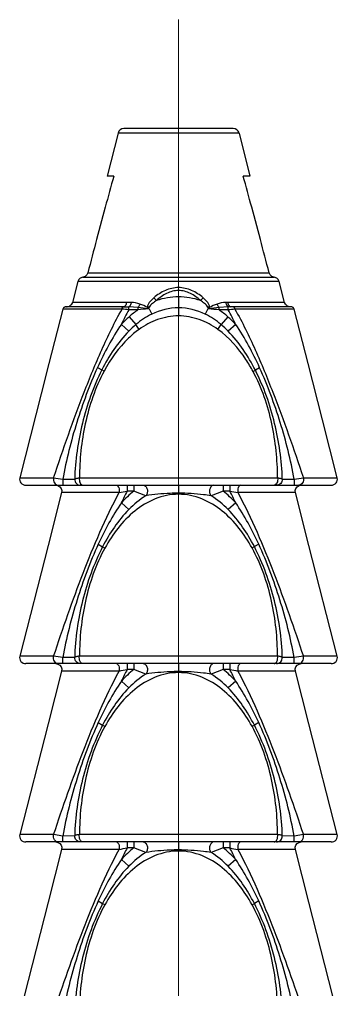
# Model space of a CAD drawing. Header units: millimetres. Extents: x 1891 to 3932, y -543 to 1323.
# Drawn here: x 3509.81 to 3515.17, y -143.02 to -126.7 of the extents above; entities that cross this region are included whole.
import ezdxf

# ---------------------------------------------------------------- set-up
doc = ezdxf.new("R2010")
doc.units = ezdxf.units.MM
doc.linetypes.add('CENTERX2', pattern=[101.6, 63.5, -12.7, 12.7, -12.7])
doc.layers.add('CENTER', color=1, linetype='CENTERX2', lineweight=15)

msp = doc.modelspace()

# ---------------------------------------------------------------- linework, layer by layer
at = {"linetype": 'Continuous'}
for p, q in [((3513.409, -128.534), (3511.565, -128.534)), ((3511.468, -128.61), (3511.287, -129.334)), ((3513.506, -128.61), (3511.468, -128.61)), ((3513.506, -128.61), (3513.687, -129.334)), ((3511.396, -129.334), (3511.287, -129.334)), ((3513.687, -129.334), (3513.577, -129.334)), ((3511.253, -129.857), (3511.108, -130.399)), ((3513.865, -130.399), (3513.72, -129.857)), ((3510.913, -131.022), (3510.875, -131.036)), ((3510.943, -130.996), (3510.913, -131.022)), ((3510.96, -130.961), (3510.943, -130.996)), ((3510.96, -130.961), (3514.014, -130.961)), ((3514.03, -130.996), (3514.014, -130.961)), ((3514.06, -131.022), (3514.03, -130.996)), ((3514.099, -131.036), (3514.06, -131.022)), ((3510.79, -131.11), (3510.699, -131.459)), ((3514.183, -131.11), (3510.79, -131.11)), ((3510.875, -131.036), (3514.099, -131.036)), ((3514.274, -131.459), (3514.183, -131.11)), ((3510.699, -131.459), (3510.685, -131.489)), ((3511.61, -131.459), (3510.699, -131.459)), ((3511.69, -131.459), (3511.61, -131.459)), ((3512.116, -131.428), (3512.073, -131.38)), ((3512.487, -131.366), (3512.487, -131.686)), ((3512.857, -131.428), (3512.901, -131.38)), ((3513.317, -131.459), (3513.283, -131.459)), ((3514.274, -131.459), (3513.317, -131.459)), ((3514.288, -131.489), (3514.274, -131.459)), ((3510.54, -131.572), (3510.305, -132.487)), ((3510.551, -131.553), (3510.54, -131.572)), ((3511.537, -131.572), (3510.54, -131.572)), ((3510.593, -131.534), (3510.578, -131.536)), ((3511.561, -131.534), (3510.593, -131.534)), ((3511.561, -131.534), (3511.613, -131.534)), ((3511.613, -131.534), (3511.648, -131.535)), ((3511.648, -131.584), (3511.648, -131.535)), ((3511.805, -131.544), (3511.648, -131.535)), ((3511.805, -131.584), (3511.648, -131.584)), ((3511.805, -131.584), (3511.805, -131.544)), ((3511.977, -131.568), (3511.805, -131.544)), ((3511.963, -131.542), (3511.976, -131.561)), ((3511.976, -131.561), (3511.978, -131.567)), ((3511.99, -131.567), (3511.977, -131.568)), ((3511.993, -131.54), (3511.98, -131.568)), ((3511.99, -131.567), (3512.036, -131.657)), ((3512.983, -131.569), (3512.937, -131.657)), ((3512.99, -131.562), (3512.98, -131.54)), ((3512.99, -131.562), (3512.983, -131.569)), ((3512.994, -131.568), (3512.99, -131.562)), ((3513.169, -131.544), (3512.994, -131.568)), ((3512.994, -131.568), (3512.997, -131.562)), ((3512.997, -131.562), (3513.01, -131.542)), ((3513.325, -131.535), (3513.169, -131.544)), ((3513.169, -131.584), (3513.169, -131.544)), ((3513.325, -131.584), (3513.169, -131.584)), ((3513.36, -131.534), (3513.325, -131.535)), ((3513.325, -131.584), (3513.325, -131.535)), ((3514.383, -131.534), (3513.36, -131.534)), ((3514.433, -131.572), (3513.436, -131.572)), ((3514.373, -131.534), (3514.343, -131.53)), ((3514.433, -131.572), (3514.423, -131.553)), ((3514.668, -132.487), (3514.433, -131.572)), ((3511.524, -131.829), (3511.648, -131.943)), ((3511.654, -131.701), (3511.769, -131.832)), ((3511.822, -131.914), (3511.769, -131.832)), ((3513.151, -131.914), (3513.205, -131.832)), ((3513.319, -131.701), (3513.205, -131.832)), ((3513.45, -131.829), (3513.325, -131.943)), ((3510.305, -132.487), (3510.175, -132.994)), ((3514.91, -133.434), (3514.668, -132.487)), ((3511.122, -132.555), (3511.195, -132.595)), ((3511.233, -132.616), (3511.195, -132.595)), ((3513.742, -132.62), (3513.781, -132.599)), ((3513.853, -132.559), (3513.781, -132.599)), ((3510.175, -132.994), (3509.814, -134.41)), ((3515.159, -134.41), (3514.91, -133.434)), ((3509.814, -134.41), (3510.383, -134.41)), ((3510.383, -134.41), (3510.539, -134.434)), ((3510.539, -134.434), (3510.738, -134.431)), ((3510.539, -134.434), (3510.54, -134.534)), ((3510.818, -134.41), (3514.155, -134.41)), ((3514.235, -134.431), (3514.434, -134.434)), ((3514.434, -134.434), (3514.433, -134.534)), ((3514.434, -134.434), (3514.59, -134.41)), ((3514.59, -134.41), (3515.159, -134.41)), ((3509.913, -134.534), (3515.06, -134.534)), ((3510.418, -134.534), (3510.455, -134.541)), ((3510.455, -134.541), (3510.487, -134.56)), ((3510.487, -134.56), (3510.51, -134.589)), ((3510.51, -134.589), (3510.52, -134.623)), ((3511.622, -134.534), (3511.622, -134.634)), ((3511.735, -134.534), (3511.735, -134.634)), ((3512.487, -134.534), (3512.487, -134.686)), ((3513.238, -134.534), (3513.238, -134.634)), ((3513.352, -134.534), (3513.352, -134.634)), ((3514.453, -134.623), (3514.464, -134.589)), ((3514.464, -134.589), (3514.486, -134.56)), ((3514.486, -134.56), (3514.518, -134.541)), ((3514.518, -134.541), (3514.555, -134.534)), ((3510.518, -134.659), (3510.29, -135.547)), ((3510.52, -134.623), (3510.518, -134.659)), ((3511.489, -134.659), (3510.518, -134.659)), ((3511.735, -134.634), (3511.622, -134.634)), ((3511.939, -134.71), (3511.735, -134.634)), ((3513.238, -134.634), (3513.034, -134.71)), ((3513.352, -134.634), (3513.238, -134.634)), ((3514.455, -134.659), (3513.485, -134.659)), ((3514.455, -134.659), (3514.453, -134.623)), ((3514.684, -135.547), (3514.455, -134.659)), ((3511.524, -134.829), (3511.648, -134.943)), ((3513.45, -134.829), (3513.325, -134.943)), ((3510.29, -135.547), (3509.814, -137.41)), ((3511.135, -135.526), (3511.209, -135.568)), ((3511.248, -135.59), (3511.209, -135.568)), ((3513.725, -135.589), (3513.764, -135.567)), ((3513.838, -135.525), (3513.764, -135.567)), ((3515.159, -137.41), (3514.684, -135.547)), ((3510.383, -137.41), (3509.814, -137.41)), ((3515.06, -137.534), (3509.913, -137.534)), ((3510.539, -137.434), (3510.383, -137.41)), ((3510.418, -137.534), (3510.455, -137.541)), ((3510.455, -137.541), (3510.487, -137.56)), ((3510.738, -137.431), (3510.539, -137.434)), ((3510.54, -137.534), (3510.539, -137.434)), ((3514.155, -137.41), (3510.818, -137.41)), ((3511.622, -137.534), (3511.622, -137.634)), ((3511.735, -137.534), (3511.735, -137.634)), ((3512.487, -137.534), (3512.487, -137.686)), ((3513.238, -137.534), (3513.238, -137.634)), ((3513.352, -137.534), (3513.352, -137.634)), ((3514.434, -137.434), (3514.235, -137.431)), ((3514.433, -137.534), (3514.434, -137.434)), ((3514.59, -137.41), (3514.434, -137.434)), ((3514.486, -137.56), (3514.518, -137.541)), ((3514.518, -137.541), (3514.555, -137.534)), ((3515.159, -137.41), (3514.59, -137.41)), ((3510.518, -137.659), (3510.29, -138.547)), ((3510.487, -137.56), (3510.51, -137.589)), ((3510.51, -137.589), (3510.52, -137.623)), ((3510.52, -137.623), (3510.518, -137.659)), ((3511.489, -137.659), (3510.518, -137.659)), ((3511.735, -137.634), (3511.622, -137.634)), ((3511.939, -137.71), (3511.735, -137.634)), ((3513.238, -137.634), (3513.034, -137.71)), ((3513.352, -137.634), (3513.238, -137.634)), ((3514.455, -137.659), (3513.485, -137.659)), ((3514.453, -137.623), (3514.464, -137.589)), ((3514.455, -137.659), (3514.453, -137.623)), ((3514.684, -138.547), (3514.455, -137.659)), ((3514.464, -137.589), (3514.486, -137.56)), ((3511.524, -137.829), (3511.648, -137.943)), ((3513.45, -137.829), (3513.325, -137.943)), ((3511.135, -138.526), (3511.209, -138.568)), ((3513.838, -138.525), (3513.764, -138.567)), ((3510.29, -138.547), (3509.814, -140.41)), ((3511.248, -138.59), (3511.209, -138.568)), ((3513.725, -138.589), (3513.764, -138.567)), ((3515.159, -140.41), (3514.684, -138.547)), ((3510.383, -140.41), (3509.814, -140.41)), ((3510.539, -140.434), (3510.383, -140.41)), ((3510.738, -140.431), (3510.539, -140.434)), ((3510.54, -140.534), (3510.539, -140.434)), ((3514.155, -140.41), (3510.818, -140.41)), ((3514.434, -140.434), (3514.235, -140.431)), ((3514.433, -140.534), (3514.434, -140.434)), ((3514.59, -140.41), (3514.434, -140.434)), ((3515.159, -140.41), (3514.59, -140.41)), ((3515.06, -140.534), (3509.913, -140.534)), ((3510.418, -140.534), (3510.455, -140.541)), ((3510.455, -140.541), (3510.487, -140.56)), ((3510.487, -140.56), (3510.51, -140.589)), ((3510.51, -140.589), (3510.52, -140.623)), ((3510.52, -140.623), (3510.518, -140.659)), ((3511.622, -140.534), (3511.622, -140.634)), ((3511.735, -140.634), (3511.622, -140.634)), ((3511.735, -140.534), (3511.735, -140.634)), ((3511.939, -140.71), (3511.735, -140.634)), ((3512.487, -140.534), (3512.487, -140.686)), ((3513.238, -140.634), (3513.034, -140.71)), ((3513.238, -140.534), (3513.238, -140.634)), ((3513.352, -140.634), (3513.238, -140.634)), ((3513.352, -140.534), (3513.352, -140.634)), ((3514.453, -140.623), (3514.464, -140.589)), ((3514.455, -140.659), (3514.453, -140.623)), ((3514.464, -140.589), (3514.486, -140.56)), ((3514.486, -140.56), (3514.518, -140.541)), ((3514.518, -140.541), (3514.555, -140.534)), ((3510.518, -140.659), (3510.29, -141.547)), ((3511.489, -140.659), (3510.518, -140.659)), ((3514.455, -140.659), (3513.485, -140.659)), ((3514.684, -141.547), (3514.455, -140.659)), ((3511.524, -140.829), (3511.648, -140.943)), ((3513.45, -140.829), (3513.325, -140.943)), ((3510.29, -141.547), (3509.814, -143.41)), ((3511.135, -141.526), (3511.209, -141.568)), ((3511.248, -141.59), (3511.209, -141.568)), ((3513.725, -141.589), (3513.764, -141.567)), ((3513.838, -141.525), (3513.764, -141.567)), ((3515.159, -143.41), (3514.684, -141.547))]:
    msp.add_line(p, q, dxfattribs=at)
for centre, radius, start, end in [((3511.565, -128.634), 0.1, 90, 165.9638), ((3513.409, -128.634), 0.1, 14.0362, 90), ((3618.391, -158.742), 110.963, 164.63163, 164.91136), ((3406.582, -158.742), 110.963, 15.08864, 15.36837), ((3719.984, -185.933), 216.132, 165.11143, 165.26545), ((3304.989, -185.933), 216.132, 14.73455, 14.88857), ((3510.6, -131.43), 0.104, 299.0068, 306.5875), ((3510.6, -131.431), 0.103, 306.6019, 319.3913), ((3510.603, -131.433), 0.0998, 319.4229, 326.016), ((3514.371, -131.433), 0.1, 214.0021, 220.5838), ((3514.373, -131.431), 0.103, 220.6152, 233.3782), ((3514.374, -131.43), 0.104, 233.3855, 252.6768), ((3510.589, -131.585), 0.0502, 130.94, 139.6072), ((3510.59, -131.586), 0.0519, 113.812, 130.8792), ((3510.59, -131.587), 0.053, 103.8607, 113.7464), ((3510.598, -131.427), 0.108, 270.0554, 287.3536), ((3510.599, -131.429), 0.106, 287.4371, 298.9966), ((3517.314, -134.627), 6.431, 151.7629, 154.2058), ((3507.272, -171.165), 39.822, 83.6909, 83.8517), ((3512.652, -132.834), 1.51, 124.157, 131.399), ((3513.829, -151.875), 20.392, 95.2126, 95.6987), ((3512.026, -132.278), 0.739, 92.612, 94.8961), ((3512.947, -132.278), 0.739, 85.092, 87.3763), ((3513.047, -132.245), 0.686, 94.1991, 94.8086), ((3511.166, -151.643), 20.158, 84.2992, 84.7992), ((3512.321, -132.834), 1.51, 48.6001, 55.8423), ((3517.712, -171.259), 39.916, 96.1493, 96.3097), ((3507.659, -134.627), 6.431, 25.7935, 28.2366), ((3514.383, -131.588), 0.0532, 66.2622, 89.9299), ((3514.383, -131.586), 0.0519, 49.1208, 66.197), ((3514.384, -131.585), 0.0503, 40.4205, 49.0657), ((3512.795, -132.996), 1.726, 131.3853, 137.4336), ((3512.803, -133.067), 1.611, 129.9391, 135.7752), ((3512.17, -133.067), 1.611, 44.2243, 50.0599), ((3512.178, -132.996), 1.726, 42.5661, 48.6134), ((3507.805, -114.088), 20.898, 280.1532, 280.5237), ((3517.542, -137.741), 6.686, 152.3123, 154.1767), ((3507.434, -137.74), 6.683, 25.8231, 27.6883), ((3517.324, -113.234), 21.766, 259.4843, 259.84), ((3507.805, -117.088), 20.898, 280.1532, 280.5237), ((3517.542, -140.741), 6.686, 152.3123, 154.1767), ((3507.434, -140.74), 6.683, 25.8231, 27.6883), ((3517.324, -116.234), 21.766, 259.4843, 259.84), ((3507.788, -119.996), 20.991, 280.154, 280.5229), ((3517.55, -143.745), 6.695, 152.3134, 154.1752), ((3507.414, -143.75), 6.705, 25.8267, 27.6858), ((3517.395, -118.848), 22.159, 259.4861, 259.8356)]:
    msp.add_arc(centre, radius, start, end, dxfattribs=at)
for points, knots in [([(3510.875, -131.036), (3510.855, -131.039), (3510.817, -131.056), (3510.795, -131.091), (3510.79, -131.11)], [0, 0, 0, 0, 0.500453, 1, 1, 1, 1]), ([(3514.183, -131.11), (3514.178, -131.091), (3514.156, -131.056), (3514.118, -131.039), (3514.099, -131.036)], [0, 0, 0, 0, 0.499547, 1, 1, 1, 1]), ([(3512.901, -131.38), (3512.842, -131.332), (3512.714, -131.247), (3512.487, -131.192), (3512.259, -131.247), (3512.131, -131.332), (3512.073, -131.38)], [0, 0, 0, 0, 0.25038, 0.499993, 0.749644, 1, 1, 1, 1]), ([(3512.857, -131.428), (3512.805, -131.382), (3512.694, -131.298), (3512.487, -131.24), (3512.279, -131.298), (3512.168, -131.382), (3512.116, -131.428)], [0, 0, 0, 0, 0.250554, 0.499989, 0.749469, 1, 1, 1, 1]), ([(3511.61, -131.459), (3511.608, -131.469), (3511.603, -131.497), (3511.584, -131.534), (3511.564, -131.535)], [0, 0, 0, 0, 0.338143, 1, 1, 1, 1]), ([(3511.69, -131.459), (3511.687, -131.477), (3511.681, -131.505), (3511.66, -131.532), (3511.648, -131.535)], [0, 0, 0, 0, 0.60978, 1, 1, 1, 1]), ([(3511.838, -131.487), (3511.836, -131.493), (3511.827, -131.513), (3511.816, -131.532), (3511.805, -131.544)], [0, 0, 0, 0, 0.278241, 1, 1, 1, 1]), ([(3512.073, -131.38), (3512.047, -131.401), (3512.01, -131.436), (3511.974, -131.492), (3511.963, -131.525), (3511.963, -131.542)], [0, 0, 0, 0, 0.503093, 0.754109, 1, 1, 1, 1]), ([(3512.116, -131.428), (3512.092, -131.443), (3512.057, -131.467), (3512.016, -131.505), (3511.997, -131.527), (3511.993, -131.54)], [0, 0, 0, 0, 0.501674, 0.752327, 1, 1, 1, 1]), ([(3512.98, -131.54), (3512.976, -131.527), (3512.957, -131.505), (3512.916, -131.467), (3512.881, -131.443), (3512.857, -131.428)], [0, 0, 0, 0, 0.247693, 0.498342, 1, 1, 1, 1]), ([(3513.01, -131.542), (3513.01, -131.525), (3512.999, -131.492), (3512.963, -131.436), (3512.927, -131.401), (3512.901, -131.38)], [0, 0, 0, 0, 0.245916, 0.496931, 1, 1, 1, 1]), ([(3513.135, -131.487), (3513.137, -131.493), (3513.146, -131.513), (3513.158, -131.532), (3513.169, -131.544)], [0, 0, 0, 0, 0.278231, 1, 1, 1, 1]), ([(3513.283, -131.459), (3513.286, -131.477), (3513.293, -131.505), (3513.314, -131.532), (3513.325, -131.535)], [0, 0, 0, 0, 0.609765, 1, 1, 1, 1]), ([(3513.317, -131.459), (3513.319, -131.478), (3513.324, -131.507), (3513.349, -131.535), (3513.36, -131.535)], [0, 0, 0, 0, 0.620702, 1, 1, 1, 1]), ([(3510.383, -134.41), (3510.545, -133.925), (3510.798, -133.201), (3511.186, -132.255), (3511.41, -131.794), (3511.537, -131.572)], [0, 0, 0, 0, 0.500017, 0.750019, 1, 1, 1, 1]), ([(3511.537, -131.572), (3511.538, -131.567), (3511.54, -131.553), (3511.551, -131.533), (3511.561, -131.534)], [0, 0, 0, 0, 0.34432, 1, 1, 1, 1]), ([(3513.436, -131.572), (3513.435, -131.567), (3513.433, -131.553), (3513.423, -131.534), (3513.413, -131.534)], [0, 0, 0, 0, 0.338292, 1, 1, 1, 1]), ([(3513.436, -131.572), (3513.563, -131.794), (3513.787, -132.255), (3514.175, -133.201), (3514.428, -133.925), (3514.59, -134.41)], [0, 0, 0, 0, 0.249981, 0.499983, 1, 1, 1, 1]), ([(3512.487, -131.686), (3512.368, -131.686), (3512.129, -131.73), (3511.918, -131.845), (3511.822, -131.914)], [0, 0, 0, 0, 0.50067, 1, 1, 1, 1]), ([(3513.151, -131.914), (3513.055, -131.845), (3512.844, -131.73), (3512.605, -131.686), (3512.487, -131.686)], [0, 0, 0, 0, 0.499289, 1, 1, 1, 1]), ([(3511.822, -131.914), (3511.759, -131.959), (3511.523, -132.157), (3511.342, -132.413), (3511.233, -132.616)], [0, 0, 0, 0, 0.250134, 1, 1, 1, 1]), ([(3513.742, -132.62), (3513.705, -132.551), (3513.549, -132.286), (3513.339, -132.048), (3513.151, -131.914)], [0, 0, 0, 0, 0.25174, 1, 1, 1, 1]), ([(3511.122, -132.555), (3510.986, -132.854), (3510.814, -133.318), (3510.636, -133.95), (3510.567, -134.272), (3510.539, -134.434)], [0, 0, 0, 0, 0.499923, 0.749959, 1, 1, 1, 1]), ([(3511.195, -132.595), (3511.05, -132.879), (3510.891, -133.334), (3510.77, -133.958), (3510.742, -134.274), (3510.738, -134.431)], [0, 0, 0, 0, 0.501438, 0.751196, 1, 1, 1, 1]), ([(3511.233, -132.616), (3511.085, -132.892), (3510.883, -133.486), (3510.82, -134.105), (3510.818, -134.41)], [0, 0, 0, 0, 0.505865, 1, 1, 1, 1]), ([(3514.155, -134.41), (3514.154, -134.105), (3514.091, -133.488), (3513.889, -132.895), (3513.742, -132.62)], [0, 0, 0, 0, 0.494105, 1, 1, 1, 1]), ([(3514.235, -134.431), (3514.232, -134.274), (3514.203, -133.958), (3514.083, -133.336), (3513.924, -132.882), (3513.781, -132.599)], [0, 0, 0, 0, 0.248846, 0.498623, 1, 1, 1, 1]), ([(3514.434, -134.434), (3514.407, -134.272), (3514.337, -133.951), (3514.16, -133.32), (3513.989, -132.857), (3513.853, -132.559)], [0, 0, 0, 0, 0.250053, 0.500093, 1, 1, 1, 1]), ([(3509.814, -134.41), (3509.807, -134.439), (3509.821, -134.506), (3509.883, -134.534), (3509.913, -134.534)], [0, 0, 0, 0, 0.499383, 1, 1, 1, 1]), ([(3510.383, -134.41), (3510.378, -134.439), (3510.384, -134.485), (3510.421, -134.526), (3510.447, -134.534), (3510.458, -134.534)], [0, 0, 0, 0, 0.538284, 0.780812, 1, 1, 1, 1]), ([(3510.738, -134.431), (3510.737, -134.457), (3510.758, -134.512), (3510.812, -134.534), (3510.838, -134.534)], [0, 0, 0, 0, 0.500092, 1, 1, 1, 1]), ([(3510.738, -134.431), (3510.738, -134.429), (3510.747, -134.423), (3510.773, -134.415), (3510.799, -134.412), (3510.818, -134.41)], [0, 0, 0, 0, 0.106556, 0.309329, 1, 1, 1, 1]), ([(3510.818, -134.41), (3510.816, -134.425), (3510.816, -134.455), (3510.826, -134.495), (3510.847, -134.525), (3510.868, -134.534), (3510.878, -134.534)], [0, 0, 0, 0, 0.296597, 0.576252, 0.810497, 1, 1, 1, 1]), ([(3514.155, -134.41), (3514.157, -134.425), (3514.158, -134.455), (3514.147, -134.495), (3514.127, -134.525), (3514.105, -134.534), (3514.096, -134.534)], [0, 0, 0, 0, 0.296597, 0.576252, 0.810497, 1, 1, 1, 1]), ([(3514.235, -134.431), (3514.236, -134.457), (3514.216, -134.512), (3514.162, -134.534), (3514.136, -134.534)], [0, 0, 0, 0, 0.500092, 1, 1, 1, 1]), ([(3514.155, -134.41), (3514.174, -134.412), (3514.2, -134.415), (3514.226, -134.423), (3514.235, -134.429), (3514.235, -134.431)], [0, 0, 0, 0, 0.690603, 0.893411, 1, 1, 1, 1]), ([(3514.59, -134.41), (3514.595, -134.439), (3514.589, -134.485), (3514.552, -134.526), (3514.527, -134.534), (3514.515, -134.534)], [0, 0, 0, 0, 0.538284, 0.780812, 1, 1, 1, 1]), ([(3515.06, -134.534), (3515.09, -134.534), (3515.152, -134.506), (3515.166, -134.439), (3515.159, -134.41)], [0, 0, 0, 0, 0.500617, 1, 1, 1, 1]), ([(3511.441, -134.534), (3511.459, -134.534), (3511.482, -134.57), (3511.49, -134.614), (3511.49, -134.644), (3511.489, -134.659)], [0, 0, 0, 0, 0.385908, 0.681823, 1, 1, 1, 1]), ([(3511.891, -134.534), (3511.906, -134.534), (3511.939, -134.551), (3511.964, -134.6), (3511.966, -134.658), (3511.951, -134.696), (3511.939, -134.71)], [0, 0, 0, 0, 0.210164, 0.462468, 0.740447, 1, 1, 1, 1]), ([(3513.082, -134.534), (3513.067, -134.534), (3513.034, -134.551), (3513.01, -134.6), (3513.007, -134.658), (3513.022, -134.696), (3513.034, -134.71)], [0, 0, 0, 0, 0.210207, 0.462497, 0.740449, 1, 1, 1, 1]), ([(3513.532, -134.534), (3513.514, -134.534), (3513.491, -134.57), (3513.483, -134.614), (3513.483, -134.644), (3513.485, -134.659)], [0, 0, 0, 0, 0.385908, 0.681823, 1, 1, 1, 1]), ([(3510.383, -137.41), (3510.54, -136.941), (3510.784, -136.24), (3511.157, -135.323), (3511.37, -134.875), (3511.489, -134.659)], [0, 0, 0, 0, 0.500014, 0.750016, 1, 1, 1, 1]), ([(3512.487, -134.686), (3512.353, -134.686), (3512.084, -134.742), (3511.739, -134.956), (3511.459, -135.247), (3511.312, -135.472), (3511.248, -135.59)], [0, 0, 0, 0, 0.250296, 0.49982, 0.749389, 1, 1, 1, 1]), ([(3512.487, -134.668), (3512.439, -134.668), (3512.256, -134.672), (3512.073, -134.691), (3511.939, -134.71)], [0, 0, 0, 0, 0.259998, 1, 1, 1, 1]), ([(3513.034, -134.71), (3512.993, -134.704), (3512.811, -134.681), (3512.628, -134.668), (3512.487, -134.668)], [0, 0, 0, 0, 0.22974, 1, 1, 1, 1]), ([(3513.725, -135.589), (3513.661, -135.472), (3513.514, -135.247), (3513.234, -134.956), (3512.889, -134.742), (3512.62, -134.686), (3512.487, -134.686)], [0, 0, 0, 0, 0.250677, 0.500316, 0.74985, 1, 1, 1, 1]), ([(3513.485, -134.659), (3513.604, -134.875), (3513.816, -135.323), (3514.189, -136.24), (3514.434, -136.941), (3514.59, -137.41)], [0, 0, 0, 0, 0.249984, 0.499986, 1, 1, 1, 1]), ([(3511.135, -135.526), (3510.996, -135.829), (3510.82, -136.3), (3510.638, -136.943), (3510.567, -137.269), (3510.539, -137.434)], [0, 0, 0, 0, 0.499916, 0.749957, 1, 1, 1, 1]), ([(3511.209, -135.568), (3511.06, -135.855), (3510.895, -136.317), (3510.771, -136.95), (3510.742, -137.271), (3510.738, -137.431)], [0, 0, 0, 0, 0.501412, 0.751198, 1, 1, 1, 1]), ([(3511.248, -135.59), (3511.094, -135.868), (3510.885, -136.471), (3510.82, -137.1), (3510.818, -137.41)], [0, 0, 0, 0, 0.505811, 1, 1, 1, 1]), ([(3514.155, -137.41), (3514.154, -137.1), (3514.088, -136.47), (3513.879, -135.867), (3513.725, -135.589)], [0, 0, 0, 0, 0.494195, 1, 1, 1, 1]), ([(3514.235, -137.431), (3514.231, -137.271), (3514.202, -136.95), (3514.078, -136.316), (3513.913, -135.854), (3513.764, -135.567)], [0, 0, 0, 0, 0.248799, 0.498591, 1, 1, 1, 1]), ([(3514.434, -137.434), (3514.406, -137.269), (3514.335, -136.943), (3514.153, -136.3), (3513.977, -135.829), (3513.838, -135.525)], [0, 0, 0, 0, 0.250042, 0.500085, 1, 1, 1, 1]), ([(3509.814, -137.41), (3509.807, -137.439), (3509.821, -137.506), (3509.883, -137.534), (3509.913, -137.534)], [0, 0, 0, 0, 0.499383, 1, 1, 1, 1]), ([(3510.458, -137.534), (3510.447, -137.534), (3510.421, -137.526), (3510.384, -137.485), (3510.378, -137.439), (3510.383, -137.41)], [0, 0, 0, 0, 0.219188, 0.461716, 1, 1, 1, 1]), ([(3510.838, -137.534), (3510.812, -137.534), (3510.758, -137.512), (3510.737, -137.457), (3510.738, -137.431)], [0, 0, 0, 0, 0.499908, 1, 1, 1, 1]), ([(3510.818, -137.41), (3510.799, -137.412), (3510.773, -137.415), (3510.747, -137.423), (3510.738, -137.429), (3510.738, -137.431)], [0, 0, 0, 0, 0.690598, 0.893403, 1, 1, 1, 1]), ([(3510.878, -137.534), (3510.868, -137.534), (3510.847, -137.525), (3510.826, -137.495), (3510.816, -137.455), (3510.816, -137.425), (3510.818, -137.41)], [0, 0, 0, 0, 0.189502, 0.423747, 0.703403, 1, 1, 1, 1]), ([(3511.441, -137.534), (3511.459, -137.534), (3511.482, -137.57), (3511.49, -137.614), (3511.49, -137.644), (3511.489, -137.659)], [0, 0, 0, 0, 0.385908, 0.681823, 1, 1, 1, 1]), ([(3511.891, -137.534), (3511.906, -137.534), (3511.939, -137.551), (3511.964, -137.6), (3511.966, -137.658), (3511.951, -137.696), (3511.939, -137.71)], [0, 0, 0, 0, 0.210166, 0.462469, 0.740447, 1, 1, 1, 1]), ([(3513.082, -137.534), (3513.067, -137.534), (3513.034, -137.551), (3513.01, -137.6), (3513.007, -137.658), (3513.022, -137.696), (3513.034, -137.71)], [0, 0, 0, 0, 0.210207, 0.462497, 0.740449, 1, 1, 1, 1]), ([(3513.532, -137.534), (3513.514, -137.534), (3513.491, -137.57), (3513.483, -137.614), (3513.483, -137.644), (3513.485, -137.659)], [0, 0, 0, 0, 0.385908, 0.681823, 1, 1, 1, 1]), ([(3514.096, -137.534), (3514.105, -137.534), (3514.127, -137.525), (3514.147, -137.495), (3514.158, -137.455), (3514.157, -137.425), (3514.155, -137.41)], [0, 0, 0, 0, 0.189503, 0.423748, 0.703403, 1, 1, 1, 1]), ([(3514.136, -137.534), (3514.162, -137.534), (3514.216, -137.512), (3514.236, -137.457), (3514.235, -137.431)], [0, 0, 0, 0, 0.499908, 1, 1, 1, 1]), ([(3514.235, -137.431), (3514.235, -137.429), (3514.226, -137.423), (3514.2, -137.415), (3514.174, -137.412), (3514.155, -137.41)], [0, 0, 0, 0, 0.106499, 0.30909, 1, 1, 1, 1]), ([(3514.515, -137.534), (3514.527, -137.534), (3514.552, -137.526), (3514.589, -137.485), (3514.595, -137.439), (3514.59, -137.41)], [0, 0, 0, 0, 0.219189, 0.461717, 1, 1, 1, 1]), ([(3515.06, -137.534), (3515.09, -137.534), (3515.152, -137.506), (3515.166, -137.439), (3515.159, -137.41)], [0, 0, 0, 0, 0.500617, 1, 1, 1, 1]), ([(3510.383, -140.41), (3510.54, -139.941), (3510.784, -139.24), (3511.157, -138.323), (3511.37, -137.875), (3511.489, -137.659)], [0, 0, 0, 0, 0.500014, 0.750016, 1, 1, 1, 1]), ([(3512.487, -137.686), (3512.353, -137.686), (3512.084, -137.742), (3511.739, -137.956), (3511.459, -138.247), (3511.312, -138.472), (3511.248, -138.59)], [0, 0, 0, 0, 0.250296, 0.49982, 0.749389, 1, 1, 1, 1]), ([(3512.487, -137.668), (3512.439, -137.668), (3512.256, -137.672), (3512.073, -137.691), (3511.939, -137.71)], [0, 0, 0, 0, 0.259998, 1, 1, 1, 1]), ([(3513.034, -137.71), (3512.993, -137.704), (3512.811, -137.681), (3512.628, -137.668), (3512.487, -137.668)], [0, 0, 0, 0, 0.22974, 1, 1, 1, 1]), ([(3513.725, -138.589), (3513.661, -138.472), (3513.514, -138.247), (3513.234, -137.956), (3512.889, -137.742), (3512.62, -137.686), (3512.487, -137.686)], [0, 0, 0, 0, 0.250677, 0.500316, 0.74985, 1, 1, 1, 1]), ([(3513.485, -137.659), (3513.604, -137.875), (3513.816, -138.323), (3514.189, -139.24), (3514.434, -139.941), (3514.59, -140.41)], [0, 0, 0, 0, 0.249984, 0.499986, 1, 1, 1, 1]), ([(3511.135, -138.526), (3510.996, -138.829), (3510.82, -139.3), (3510.638, -139.943), (3510.567, -140.269), (3510.539, -140.434)], [0, 0, 0, 0, 0.499916, 0.749957, 1, 1, 1, 1]), ([(3514.434, -140.434), (3514.406, -140.269), (3514.335, -139.943), (3514.153, -139.3), (3513.977, -138.829), (3513.838, -138.525)], [0, 0, 0, 0, 0.250042, 0.500085, 1, 1, 1, 1]), ([(3511.209, -138.568), (3511.06, -138.855), (3510.895, -139.317), (3510.771, -139.95), (3510.742, -140.271), (3510.738, -140.431)], [0, 0, 0, 0, 0.501412, 0.751198, 1, 1, 1, 1]), ([(3511.248, -138.59), (3511.094, -138.868), (3510.885, -139.471), (3510.82, -140.1), (3510.818, -140.41)], [0, 0, 0, 0, 0.505811, 1, 1, 1, 1]), ([(3514.155, -140.41), (3514.154, -140.1), (3514.088, -139.47), (3513.879, -138.867), (3513.725, -138.589)], [0, 0, 0, 0, 0.494195, 1, 1, 1, 1]), ([(3514.235, -140.431), (3514.231, -140.271), (3514.202, -139.95), (3514.078, -139.316), (3513.913, -138.854), (3513.764, -138.567)], [0, 0, 0, 0, 0.248799, 0.498591, 1, 1, 1, 1]), ([(3509.814, -140.41), (3509.807, -140.439), (3509.821, -140.506), (3509.883, -140.534), (3509.913, -140.534)], [0, 0, 0, 0, 0.499383, 1, 1, 1, 1]), ([(3510.458, -140.534), (3510.447, -140.534), (3510.421, -140.526), (3510.384, -140.485), (3510.378, -140.439), (3510.383, -140.41)], [0, 0, 0, 0, 0.219188, 0.461716, 1, 1, 1, 1]), ([(3510.838, -140.534), (3510.812, -140.534), (3510.758, -140.512), (3510.737, -140.457), (3510.738, -140.431)], [0, 0, 0, 0, 0.499908, 1, 1, 1, 1]), ([(3510.818, -140.41), (3510.799, -140.412), (3510.773, -140.415), (3510.747, -140.423), (3510.738, -140.429), (3510.738, -140.431)], [0, 0, 0, 0, 0.690598, 0.893403, 1, 1, 1, 1]), ([(3510.878, -140.534), (3510.868, -140.534), (3510.847, -140.525), (3510.826, -140.495), (3510.816, -140.455), (3510.816, -140.425), (3510.818, -140.41)], [0, 0, 0, 0, 0.189502, 0.423747, 0.703403, 1, 1, 1, 1]), ([(3514.096, -140.534), (3514.105, -140.534), (3514.127, -140.525), (3514.147, -140.495), (3514.158, -140.455), (3514.157, -140.425), (3514.155, -140.41)], [0, 0, 0, 0, 0.189503, 0.423748, 0.703403, 1, 1, 1, 1]), ([(3514.136, -140.534), (3514.162, -140.534), (3514.216, -140.512), (3514.236, -140.457), (3514.235, -140.431)], [0, 0, 0, 0, 0.499908, 1, 1, 1, 1]), ([(3514.235, -140.431), (3514.235, -140.429), (3514.226, -140.423), (3514.2, -140.415), (3514.174, -140.412), (3514.155, -140.41)], [0, 0, 0, 0, 0.106499, 0.30909, 1, 1, 1, 1]), ([(3514.515, -140.534), (3514.527, -140.534), (3514.552, -140.526), (3514.589, -140.485), (3514.595, -140.439), (3514.59, -140.41)], [0, 0, 0, 0, 0.219189, 0.461717, 1, 1, 1, 1]), ([(3515.06, -140.534), (3515.09, -140.534), (3515.152, -140.506), (3515.166, -140.439), (3515.159, -140.41)], [0, 0, 0, 0, 0.500617, 1, 1, 1, 1]), ([(3511.441, -140.534), (3511.459, -140.534), (3511.482, -140.57), (3511.49, -140.614), (3511.49, -140.644), (3511.489, -140.659)], [0, 0, 0, 0, 0.385909, 0.681823, 1, 1, 1, 1]), ([(3511.891, -140.534), (3511.906, -140.534), (3511.939, -140.551), (3511.964, -140.6), (3511.966, -140.658), (3511.951, -140.696), (3511.939, -140.71)], [0, 0, 0, 0, 0.210164, 0.462468, 0.740447, 1, 1, 1, 1]), ([(3513.082, -140.534), (3513.067, -140.534), (3513.034, -140.551), (3513.01, -140.6), (3513.007, -140.658), (3513.022, -140.696), (3513.034, -140.71)], [0, 0, 0, 0, 0.210206, 0.462496, 0.740449, 1, 1, 1, 1]), ([(3513.532, -140.534), (3513.514, -140.534), (3513.491, -140.57), (3513.483, -140.614), (3513.483, -140.644), (3513.485, -140.659)], [0, 0, 0, 0, 0.385907, 0.681822, 1, 1, 1, 1]), ([(3510.383, -143.41), (3510.54, -142.941), (3510.784, -142.24), (3511.157, -141.323), (3511.37, -140.875), (3511.489, -140.659)], [0, 0, 0, 0, 0.500014, 0.750016, 1, 1, 1, 1]), ([(3512.487, -140.686), (3512.353, -140.686), (3512.084, -140.742), (3511.739, -140.956), (3511.459, -141.247), (3511.313, -141.472), (3511.248, -141.589)], [0, 0, 0, 0, 0.250277, 0.499797, 0.74937, 1, 1, 1, 1]), ([(3512.487, -140.668), (3512.439, -140.668), (3512.256, -140.672), (3512.073, -140.691), (3511.939, -140.71)], [0, 0, 0, 0, 0.259995, 1, 1, 1, 1]), ([(3513.034, -140.71), (3512.993, -140.704), (3512.811, -140.681), (3512.628, -140.668), (3512.487, -140.668)], [0, 0, 0, 0, 0.22974, 1, 1, 1, 1]), ([(3513.725, -141.589), (3513.661, -141.472), (3513.514, -141.247), (3513.234, -140.956), (3512.889, -140.742), (3512.62, -140.686), (3512.487, -140.686)], [0, 0, 0, 0, 0.250677, 0.500316, 0.749851, 1, 1, 1, 1]), ([(3513.485, -140.659), (3513.604, -140.875), (3513.816, -141.323), (3514.189, -142.24), (3514.434, -142.941), (3514.59, -143.41)], [0, 0, 0, 0, 0.249984, 0.499986, 1, 1, 1, 1]), ([(3511.135, -141.526), (3510.996, -141.829), (3510.82, -142.3), (3510.638, -142.943), (3510.567, -143.269), (3510.539, -143.434)], [0, 0, 0, 0, 0.499916, 0.749957, 1, 1, 1, 1]), ([(3511.209, -141.568), (3511.06, -141.855), (3510.895, -142.317), (3510.771, -142.95), (3510.742, -143.271), (3510.738, -143.431)], [0, 0, 0, 0, 0.501413, 0.751199, 1, 1, 1, 1]), ([(3511.248, -141.589), (3511.094, -141.867), (3510.885, -142.47), (3510.82, -143.1), (3510.818, -143.41)], [0, 0, 0, 0, 0.505805, 1, 1, 1, 1]), ([(3514.155, -143.41), (3514.154, -143.1), (3514.088, -142.47), (3513.879, -141.867), (3513.725, -141.589)], [0, 0, 0, 0, 0.494196, 1, 1, 1, 1]), ([(3514.235, -143.431), (3514.231, -143.271), (3514.202, -142.95), (3514.078, -142.316), (3513.913, -141.854), (3513.764, -141.567)], [0, 0, 0, 0, 0.248799, 0.498591, 1, 1, 1, 1]), ([(3514.434, -143.434), (3514.406, -143.269), (3514.335, -142.943), (3514.153, -142.3), (3513.977, -141.829), (3513.838, -141.525)], [0, 0, 0, 0, 0.250042, 0.500085, 1, 1, 1, 1])]:
    msp.add_open_spline(points, degree=3, knots=knots, dxfattribs=at)
for points in [[(3511.838, -131.487), (3511.791, -131.47), (3511.74, -131.462), (3511.69, -131.459)], [(3511.963, -131.542), (3511.924, -131.519), (3511.881, -131.502), (3511.838, -131.487)], [(3512.487, -131.366), (3512.361, -131.366), (3512.235, -131.388), (3512.116, -131.428)], [(3512.857, -131.428), (3512.738, -131.388), (3512.612, -131.366), (3512.487, -131.366)], [(3513.135, -131.487), (3513.092, -131.502), (3513.05, -131.519), (3513.01, -131.542)], [(3513.283, -131.459), (3513.233, -131.462), (3513.182, -131.47), (3513.135, -131.487)], [(3512.036, -131.657), (3511.94, -131.704), (3511.85, -131.764), (3511.769, -131.832)], [(3512.487, -131.55), (3512.332, -131.55), (3512.175, -131.59), (3512.036, -131.657)], [(3512.937, -131.657), (3512.798, -131.59), (3512.641, -131.55), (3512.487, -131.55)], [(3513.205, -131.832), (3513.123, -131.764), (3513.033, -131.704), (3512.937, -131.657)], [(3511.524, -131.829), (3511.367, -132.057), (3511.237, -132.303), (3511.122, -132.555)], [(3513.853, -132.559), (3513.738, -132.306), (3513.607, -132.058), (3513.45, -131.829)], [(3511.648, -131.943), (3511.463, -132.133), (3511.315, -132.359), (3511.195, -132.595)], [(3513.781, -132.599), (3513.66, -132.362), (3513.511, -132.134), (3513.325, -131.943)], [(3511.735, -134.634), (3511.659, -134.693), (3511.588, -134.758), (3511.524, -134.829)], [(3511.939, -134.71), (3511.832, -134.774), (3511.735, -134.855), (3511.648, -134.943)], [(3513.325, -134.943), (3513.238, -134.855), (3513.141, -134.774), (3513.034, -134.71)], [(3513.45, -134.829), (3513.385, -134.758), (3513.314, -134.693), (3513.238, -134.634)], [(3511.524, -134.829), (3511.373, -135.048), (3511.247, -135.284), (3511.135, -135.526)], [(3511.648, -134.943), (3511.471, -135.126), (3511.326, -135.342), (3511.209, -135.568)], [(3513.764, -135.567), (3513.647, -135.342), (3513.502, -135.125), (3513.325, -134.943)], [(3513.838, -135.525), (3513.726, -135.284), (3513.6, -135.048), (3513.45, -134.829)], [(3511.735, -137.634), (3511.659, -137.693), (3511.588, -137.758), (3511.524, -137.829)], [(3511.939, -137.71), (3511.832, -137.774), (3511.735, -137.855), (3511.648, -137.943)], [(3513.325, -137.943), (3513.238, -137.855), (3513.141, -137.774), (3513.034, -137.71)], [(3513.45, -137.829), (3513.385, -137.758), (3513.314, -137.693), (3513.238, -137.634)], [(3511.524, -137.829), (3511.373, -138.048), (3511.247, -138.284), (3511.135, -138.526)], [(3513.838, -138.525), (3513.726, -138.284), (3513.6, -138.048), (3513.45, -137.829)], [(3511.648, -137.943), (3511.471, -138.126), (3511.326, -138.342), (3511.209, -138.568)], [(3513.764, -138.567), (3513.647, -138.342), (3513.502, -138.125), (3513.325, -137.943)], [(3511.735, -140.634), (3511.659, -140.693), (3511.588, -140.758), (3511.524, -140.829)], [(3513.45, -140.829), (3513.385, -140.758), (3513.314, -140.693), (3513.238, -140.634)], [(3511.939, -140.71), (3511.832, -140.774), (3511.735, -140.855), (3511.648, -140.943)], [(3513.325, -140.943), (3513.238, -140.855), (3513.141, -140.774), (3513.034, -140.71)], [(3511.524, -140.829), (3511.373, -141.048), (3511.247, -141.284), (3511.135, -141.526)], [(3511.648, -140.943), (3511.471, -141.126), (3511.326, -141.342), (3511.209, -141.568)], [(3513.764, -141.567), (3513.647, -141.342), (3513.502, -141.125), (3513.325, -140.943)], [(3513.838, -141.525), (3513.726, -141.284), (3513.6, -141.048), (3513.45, -140.829)]]:
    msp.add_open_spline(points, degree=3, dxfattribs=at)
at = {"layer": 'CENTER'}
msp.add_line((3512.487, -279.957), (3512.487, -126.699), dxfattribs=at)

doc.saveas('drawing.dxf')
